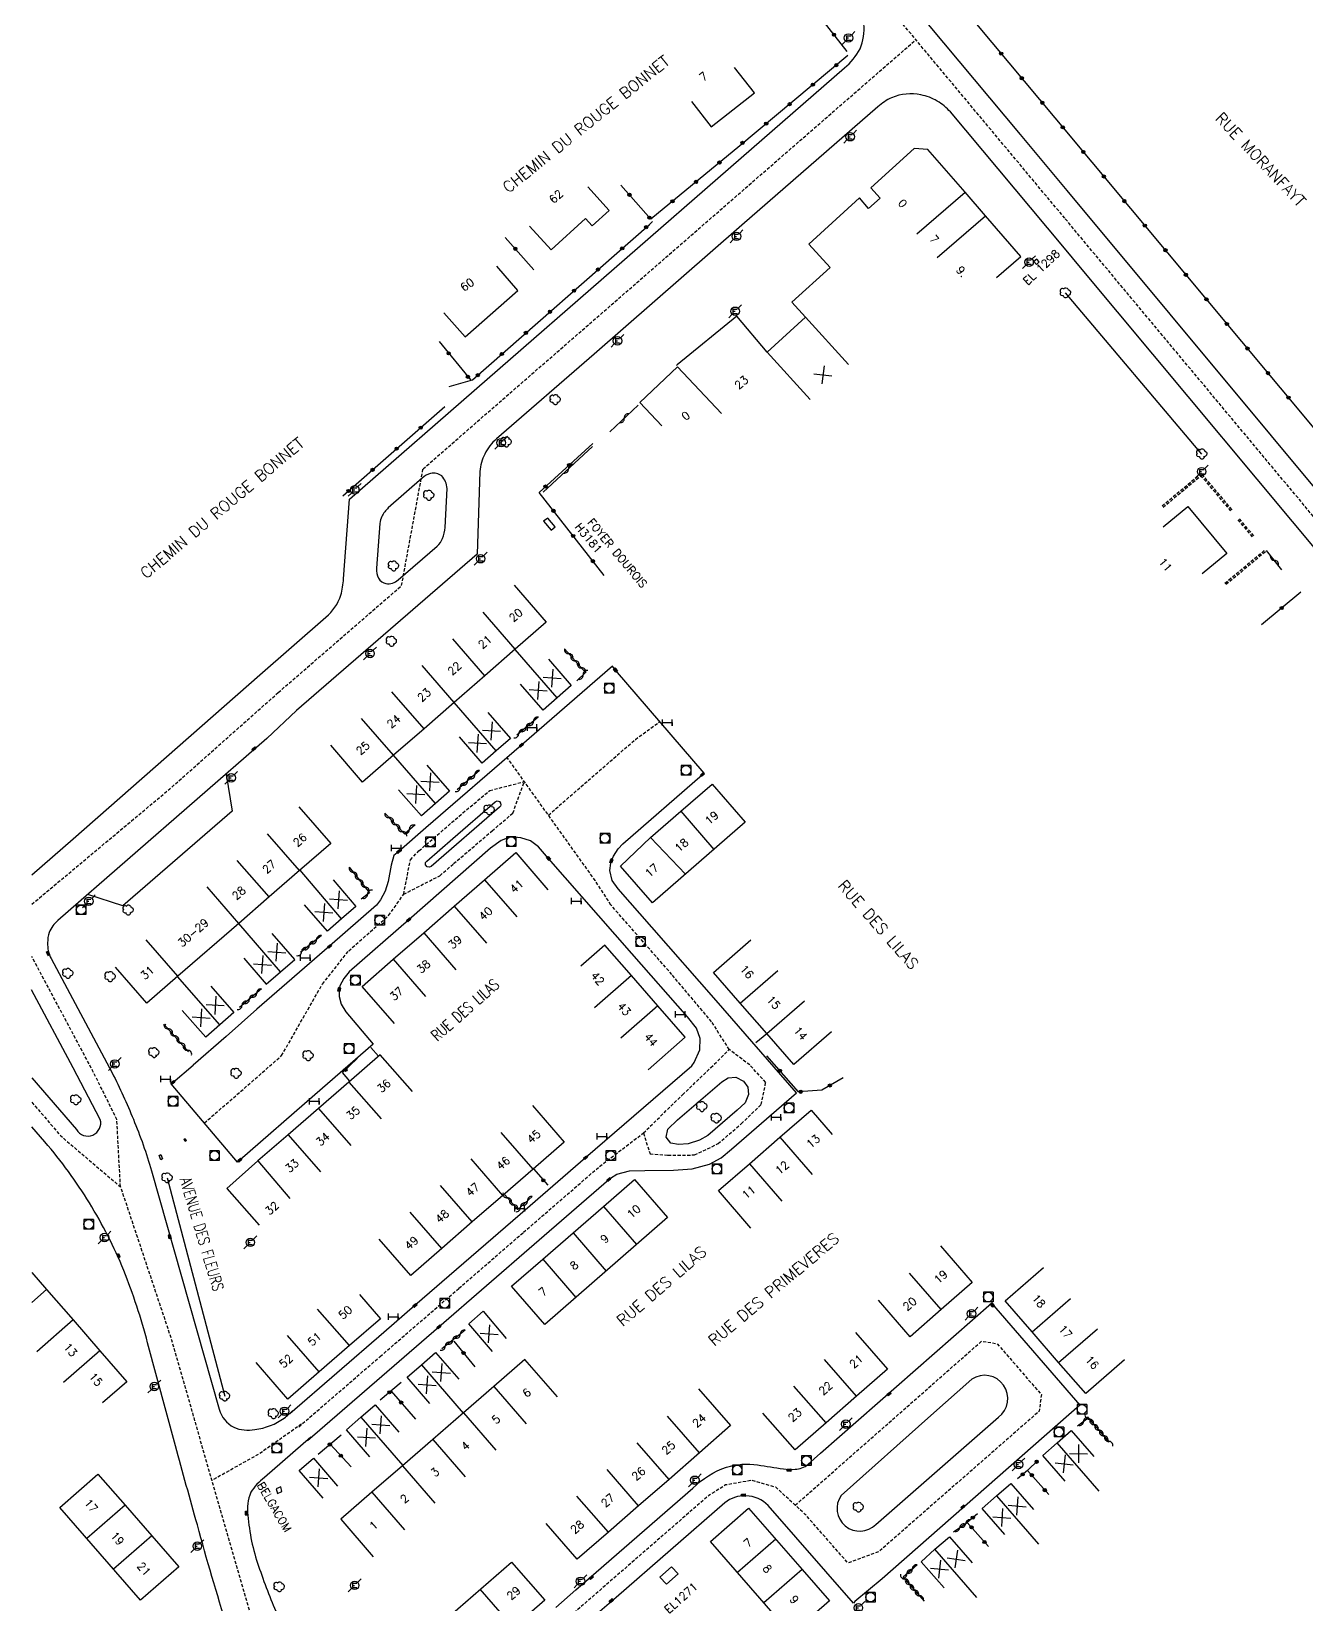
# Model space of a CAD drawing. Header units: millimetres. Extents: x 109000 to 110000, y 120000 to 121000.
# Drawn here: x 108999.9 to 109199.1, y 120298.3 to 120543.9 of the extents above; entities that cross this region are included whole.
import ezdxf
from ezdxf.enums import TextEntityAlignment as Align

# ---------------------------------------------------------------- set-up
doc = ezdxf.new("R2010")
doc.units = ezdxf.units.MM
doc.linetypes.add('DASHED', pattern=[0.75, 0.5, -0.25])
doc.layers.get('0').update_dxf_attribs({"linetype": 'CONTINUOUS'})
for name, color, linetype in [('W0001', 6, 'DASHED'), ('W0008', 7, 'CONTINUOUS'), ('W0100', 7, 'CONTINUOUS'), ('W0112', 1, 'DASHED'), ('W0300', 7, 'CONTINUOUS'), ('W0302', 3, 'CONTINUOUS'), ('W0310', 3, 'CONTINUOUS'), ('W0322', 7, 'CONTINUOUS'), ('W0400', 7, 'CONTINUOUS'), ('W0420', 7, 'CONTINUOUS'), ('W0471', 7, 'CONTINUOUS'), ('W0984', 7, 'CONTINUOUS'), ('W0989', 7, 'CONTINUOUS'), ('W0991', 7, 'CONTINUOUS'), ('W1102', 7, 'CONTINUOUS'), ('W1474', 7, 'CONTINUOUS')]:
    doc.layers.add(name, color=color, linetype=linetype)
doc.styles.get("Standard").update_dxf_attribs({"font": 'romans.shx', "width": 0.85})

# ---------------------------------------------------------------- blocks, each defined once
blk = doc.blocks.new('t322o')
at = {"color": 0, "linetype": 'Continuous'}
for radius in [0.25, 0.15]:
    blk.add_circle((0, 0), radius, dxfattribs=at)
blk = doc.blocks.new('t991o')
at = {"color": 0, "linetype": 'Continuous'}
for p, q in [((-1, 1), (1, -1)), ((-1, -1), (1, 1))]:
    blk.add_line(p, q, dxfattribs=at)
blk = doc.blocks.new('t310o')
at = {"color": 0, "linetype": 'Continuous'}
for centre, start, end in [((-0.5, 0.38), 216.8699, 323.1304), ((0.5, -0.37), 36.8699, 143.1303)]:
    blk.add_arc(centre, 0.625, start, end, dxfattribs=at)
blk = doc.blocks.new('T300')
for p, q in [((-0.8, 0.51), (-0.86, 0.34)), ((-0.86, 0.34), (-0.86, 0.17)), ((-0.86, 0.17), (-0.74, 0.06)), ((-0.69, 0.63), (-0.8, 0.51)), ((-0.8, -0.06), (-0.74, 0.06)), ((-0.74, 0.06), (-0.69, 0.11)), ((-0.57, 0.69), (-0.69, 0.63)), ((-0.46, 0.69), (-0.57, 0.69)), ((-0.29, 0.63), (-0.46, 0.69)), ((-0.29, 0.63), (-0.17, 0.74)), ((-0.23, 0.57), (-0.29, 0.63)), ((-0.17, 0.74), (-0.06, 0.8)), ((-0.06, 0.8), (0.06, 0.8)), ((0.06, 0.8), (0.23, 0.74)), ((0.23, 0.74), (0.34, 0.63)), ((0.34, 0.63), (0.4, 0.51)), ((0.46, 0.46), (0.34, 0.46)), ((0.4, 0.51), (0.4, 0.46)), ((0.57, 0.4), (0.46, 0.46)), ((0.57, 0.4), (0.69, 0.29)), ((0.69, 0.29), (0.74, 0.17)), ((0.74, 0.06), (0.69, -0.17)), ((0.74, 0.17), (0.74, 0.06)), ((-0.8, -0.17), (-0.8, -0.06)), ((-0.8, -0.23), (-0.8, -0.17)), ((-0.74, -0.34), (-0.8, -0.23)), ((-0.69, -0.4), (-0.74, -0.34)), ((-0.51, -0.46), (-0.69, -0.4)), ((-0.4, -0.46), (-0.51, -0.46)), ((-0.4, -0.46), (-0.34, -0.46)), ((-0.34, -0.46), (-0.34, -0.4)), ((-0.34, -0.51), (-0.34, -0.46)), ((-0.29, -0.63), (-0.34, -0.51)), ((-0.17, -0.74), (-0.29, -0.63)), ((-0.06, -0.8), (-0.17, -0.74)), ((0.06, -0.8), (-0.06, -0.8)), ((0.17, -0.74), (0.06, -0.8)), ((0.23, -0.69), (0.17, -0.74)), ((0.29, -0.46), (0.23, -0.46)), ((0.29, -0.63), (0.23, -0.69)), ((0.46, -0.4), (0.29, -0.46)), ((0.34, -0.51), (0.29, -0.63)), ((0.34, -0.51), (0.34, -0.46)), ((0.57, -0.34), (0.46, -0.4)), ((0.63, -0.29), (0.57, -0.34)), ((0.69, -0.17), (0.63, -0.29))]:
    blk.add_line(p, q)
blk = doc.blocks.new('T400')
for p, q in [((-0.15, 0.3), (0.15, 0.3)), ((-0.15, -0.25), (-0.15, 0.3)), ((-0.15, 0.15), (0.15, 0.15)), ((-0.15, 0), (0.15, 0)), ((0.15, 0.3), (0.15, -0.25)), ((-0.15, -0.15), (0.15, -0.15)), ((-0.15, -0.25), (-0.15, -0.3)), ((-0.15, -0.3), (0.15, -0.3)), ((0.15, -0.3), (0.15, -0.25))]:
    blk.add_line(p, q)
blk = doc.blocks.new('T471')
for p, q in [((-0.333334, 0.333334), (-0.333334, -0.333334)), ((-0.333334, 0.333334), (0.333334, 0.333334)), ((-0.333334, 0), (0, 0)), ((0.500001, 0.500001), (1.000002, 1.000002)), ((-0.500001, -0.500001), (-1.000002, -1.000002)), ((-0.333334, -0.333334), (0.333334, -0.333334))]:
    blk.add_line(p, q)
blk.add_ellipse((0, 0), major_axis=(0.471405, 0.471405), ratio=1, start_param=5.4977871438, end_param=11.780972451)
blk = doc.blocks.new('T420')
for p, q in [((0.75, 0.75), (-0.75, 0.75)), ((-0.75, 0.75), (-0.75, -0.75)), ((0.75, 0.75), (0.75, -0.75)), ((0.75, -0.75), (-0.75, -0.75))]:
    blk.add_line(p, q)
blk.add_ellipse((0, 0), major_axis=(-0.53, 0.53), ratio=1, start_param=3.926991, end_param=10.210176)
blk = doc.blocks.new('T1474')
at = {"color": 0, "linetype": 'Continuous', "flags": 128}
for points in [[(-0.75, -0.5), (-0.75, 0.5)], [(-0.75, 0), (0.75, 0)], [(0.75, 0), (0.75, -0.5), (0.75, 0.5)]]:
    blk.add_lwpolyline(points, dxfattribs=at)

msp = doc.modelspace()

# ---------------------------------------------------------------- linework, layer by layer
at = {"layer": 'W0001'}
for p, q in [((109075.14, 120421.87), (109076.93, 120426.77)), ((109071.89, 120419.08), (109075.14, 120421.87))]:
    msp.add_line(p, q, dxfattribs=at)
for points in [[(109597.26, 120000), (109517, 120079.36), (109427.66, 120168.66), (109413.28, 120185.26), (109400.67, 120202.14), (109389.25, 120219.03), (109362.97, 120261.65), (109348.03, 120285.17), (109334.3, 120304.94), (109321.78, 120321.68), (109315.22, 120329.98), (109307.22, 120339.71), (109208.82, 120457.82), (109161.35, 120514.74), (109116.38, 120568.63), (109116.38, 120568.63)], [(109038.49, 120440.68), (109057.75, 120457.38), (109061.1, 120475.6), (109071.84, 120484.97), (109129.54, 120535.19), (109138.08, 120542.62), (109138.08, 120542.62)], [(109080.68, 120421.54), (109094.27, 120433.36), (109098.08, 120436.15)], [(109041.69, 120326.02), (109054.4, 120337), (109066.71, 120347.65), (109076.79, 120356.39), (109088.67, 120366.67), (109095.52, 120371.9), (109101.65, 120377.88), (109106.05, 120382.11), (109108.94, 120384.93), (109106.18, 120389.27), (109099.97, 120396.65), (109090.45, 120407.5), (109088.01, 120411.31), (109074.24, 120430.53)], [(109058.08, 120409.19), (109059.13, 120414.57), (109060.46, 120415.96), (109067.32, 120421.88), (109071.53, 120425.39), (109076.93, 120426.77)], [(109026.94, 120373.47), (109030.91, 120376.9), (109039.01, 120383.98), (109045.39, 120395.16), (109049.49, 120400.35), (109055.73, 120405.85), (109058.08, 120409.19), (109063.72, 120412.08), (109065.88, 120413.96), (109071.89, 120419.08)], [(109095.52, 120371.9), (109096.57, 120368.64), (109099.36, 120368.43), (109103.5, 120368.47), (109107.2, 120370.24), (109110.81, 120373.34), (109113.92, 120376.33), (109114.63, 120379.81), (109112.13, 120382.53), (109108.94, 120384.93)]]:
    msp.add_lwpolyline(points, dxfattribs=at)
at = {"layer": 'W0001', "flags": 128}
for points in [[(109000, 120407.63), (109021.57, 120425.66), (109038.49, 120440.68)], [(109013.84, 120363.49), (109013.27, 120374.03), (109009.48, 120381.67), (109001.46, 120396.7), (109000, 120399.44)], [(109000, 120376.7), (109004.5, 120371.46), (109013.84, 120363.49), (109021.82, 120339.6), (109028.09, 120317.63), (109034.44, 120295.68), (109040.38, 120280.31), (109048.2, 120265.23), (109049.89, 120261.96), (109056.86, 120251), (109066.32, 120238.61), (109080.71, 120222.08), (109127.38, 120167.07), (109130.35, 120163.52), (109142, 120149.61), (109146.83, 120143.85), (109147.73, 120141.07), (109147.74, 120135.3)], [(109119.24, 120313.78), (109131.82, 120324.85), (109148.35, 120339.4), (109150.78, 120339), (109157.68, 120331.04), (109157.34, 120328.46), (109132.32, 120306.53), (109127.48, 120304.73), (109120.8, 120312.35), (109116.19, 120316.57), (109112.45, 120317.65), (109108.36, 120316.94), (109105.72, 120315.28), (109055.32, 120271.42), (109048.2, 120265.23)], [(109042.13, 120326.45), (109035.59, 120321.84), (109028.09, 120317.63)]]:
    msp.add_lwpolyline(points, dxfattribs=at)
at = {"layer": 'W0008'}
for p, q in [((109065.76, 120417.9), (109072.39, 120423.62)), ((109030.33, 120386.97), (109025.17, 120382.51)), ((109110.19, 120375.46), (109105.59, 120371.5))]:
    msp.add_line(p, q, dxfattribs=at)
for points in [[(109118.71, 120570.53), (109154.35, 120527.82), (109161.64, 120519.09), (109209.69, 120461.46), (109289.03, 120366.23), (109305.04, 120347.03, -0.0061), (109321.04, 120327.56, -0.011), (109335.73, 120308.12, -0.0107), (109351.69, 120285.07, -0.0085), (109364.43, 120265.03), (109376.75, 120244.94, 0.0068), (109393.64, 120217.79, 0.0126), (109406.1, 120199.64, 0.0147), (109416.85, 120185.62, 0.0122), (109428.64, 120172.06, 0.0049), (109437.78, 120162.14, 0.0137), (109450.31, 120149.42, -0.0006), (109451.54, 120148.25, -0.0036), (109460.56, 120139.24), (109519.46, 120081.15), (109601.76, 120000)], [(109035.61, 120443.45), (109045.94, 120452.45, 0.1358), (109048.27, 120455.89, 0.0568), (109048.67, 120458.45), (109049.62, 120470.89), (109071.1, 120489.63), (109110.78, 120524.17), (109126.94, 120538.23, 0.1036), (109129.36, 120541.22, 0.1283), (109129.96, 120545.09, 0.1537), (109128.24, 120549.69), (109114.06, 120566.72), (109114.06, 120566.72)], [(109322.52, 120315.81, 0.0117), (109309.4, 120332.4), (109260.41, 120391.2), (109207.96, 120454.17), (109164.06, 120506.75), (109161.06, 120510.38), (109143.48, 120531.34, 0.0879), (109141.42, 120533.05, 0.0801), (109138.88, 120534.01, 0.1552), (109134.29, 120533.57, 0.0733), (109132.14, 120532.15), (109110.9, 120513.68), (109087.85, 120493.54), (109072.57, 120480.31, 0.0975), (109070.75, 120477.92, 0.1083), (109069.99, 120475.21), (109069.56, 120462.31), (109041.36, 120437.9), (109041.36, 120437.9)], [(109064.86, 120472.56, 0.1655), (109064.03, 120474.51, 0.2156), (109062.29, 120474.88, 0.1297), (109060.99, 120474.16), (109055.68, 120469.52, 0.0967), (109054.69, 120468.19, 0.0976), (109054.34, 120467.08), (109053.82, 120460.08, 0.1582), (109054.15, 120458.53, 0.1965), (109055.31, 120457.69, 0.226), (109057.22, 120458.27), (109063.32, 120463.56, 0.1107), (109064.16, 120464.75, 0.0902), (109064.54, 120466.45), (109064.86, 120472.56), (109064.86, 120472.56)]]:
    msp.add_lwpolyline(points, format="xyb", dxfattribs=at)
for points in [[(109043.04, 120323.89), (109063.57, 120341.63), (109078.46, 120354.55), (109090.11, 120364.63), (109090.36, 120364.85), (109091.39, 120365.46), (109093.34, 120365.97), (109095.73, 120366.04), (109100.2, 120366.11), (109103.12, 120366.33), (109105.86, 120367.04), (109107.68, 120368.03), (109109.27, 120369.36), (109119.46, 120378.18), (109106.87, 120392.57), (109096.86, 120404.02), (109091.57, 120410.04), (109090.64, 120411.34), (109090.3, 120412.91), (109090.41, 120414.05), (109090.52, 120414.38), (109090.87, 120415.15), (109091.59, 120416.3), (109092.3, 120417.07), (109104.74, 120427.88), (109105.01, 120428.1), (109091.15, 120444.19), (109090.67, 120444.81), (109076.47, 120432.46), (109061.55, 120419.53), (109057.3, 120415.87), (109056.56, 120415.22), (109056.11, 120413.74), (109055.68, 120411.17), (109055.18, 120409.65), (109054.48, 120408.31), (109053.83, 120407.48), (109046.5, 120401.05), (109035.14, 120391.24), (109030.33, 120386.97)], [(109072.39, 120423.62), (109072.68, 120423.75), (109073.03, 120423.65), (109073.22, 120423.4), (109073.25, 120423.15), (109073.18, 120422.94), (109073.03, 120422.76), (109062.35, 120413.52), (109062.1, 120413.42), (109061.76, 120413.48), (109061.51, 120413.76), (109061.49, 120414.12), (109061.67, 120414.36), (109065.76, 120417.9)], [(109040.3, 120328.12), (109054.98, 120340.8), (109059.84, 120344.99), (109076.26, 120359.21), (109086.48, 120368.05), (109103.07, 120382.41), (109103.46, 120382.91), (109104.36, 120384.9), (109104.39, 120386.67), (109103.82, 120388.26), (109102.43, 120390.04), (109093.74, 120399.93), (109080.71, 120414.77), (109079.13, 120416.58), (109077.87, 120417.5), (109076.38, 120418), (109074.78, 120418.14), (109073.28, 120417.58), (109071.66, 120416.36), (109058.86, 120405.19), (109049.55, 120397.08), (109048.71, 120396.02), (109048.11, 120394.9), (109048.01, 120394.32), (109048.02, 120393.21), (109048.32, 120392), (109049.04, 120390.8), (109053.29, 120385.75), (109044.18, 120377.86), (109032.48, 120367.67), (109032.14, 120367.36), (109021.74, 120379.57), (109022.01, 120379.78), (109025.17, 120382.51)], [(109105.59, 120371.5), (109104.26, 120370.77), (109102.51, 120370.21), (109101.03, 120370.08), (109099.83, 120370.31), (109099.07, 120371.24), (109099.35, 120372.48), (109100.87, 120373.93), (109107.76, 120379.87), (109108.76, 120380.54), (109109.98, 120380.61), (109111.18, 120380.02), (109111.86, 120379.04), (109111.96, 120377.91), (109111.44, 120376.59), (109110.19, 120375.46)]]:
    msp.add_lwpolyline(points, dxfattribs=at)
at = {"layer": 'W0008', "flags": 128}
for points in [[(109000, 120412.24), (109006.43, 120417.82), (109035.61, 120443.45)], [(109030.33, 120427.94), (109031.29, 120422.18), (109014.21, 120407.38), (109008.74, 120409.16)]]:
    msp.add_lwpolyline(points, dxfattribs=at)
for points in [[(109041.36, 120437.9), (109036.7, 120433.49), (109004.07, 120405.06, 0.1223), (109002.71, 120403.23, 0.088), (109002.46, 120401.62, 0.1241), (109002.99, 120399.13), (109012.53, 120381.28, -0.0261), (109015.85, 120374.04, -0.0274), (109018.7, 120365.99), (109029.28, 120328.75, 0.2008), (109031.53, 120325.95, 0.1503), (109034.85, 120325.6, 0.1295), (109039.43, 120327.39, 0.0267), (109040.71, 120328.52)], [(109000, 120380.54), (109006.95, 120372.43, 0.8801), (109010.69, 120374.02), (109006.43, 120382.06), (108999.94, 120394.28)], [(109145.64, 120136.88, 0.1025), (109145.84, 120140.09, 0.0879), (109144.7, 120142.43, 0.0347), (109144.29, 120142.99), (109126.02, 120163.92), (109082.93, 120213.39), (109077.47, 120219.72), (109064.41, 120234.7, -0.0191), (109057.55, 120243.14, -0.011), (109053.63, 120248.67, -0.0179), (109045.56, 120261.48, -0.0236), (109037.57, 120276.84, -0.0283), (109030.58, 120294.62, -0.0114), (109025.85, 120310.7, -0.0021), (109022.42, 120323.05), (109018.08, 120339.14, 0.0311), (109014.35, 120350.45, 0.0407), (109008.99, 120360.98, 0.04), (109002.04, 120370.5), (109000, 120372.87, 0.1566)], [(109081.83, 120297.8), (109084.95, 120300.54), (109103.22, 120316.43, -0.1023), (109108.51, 120319.74, -0.104), (109113.37, 120320.08, -0.0004), (109117.38, 120319.44, 0.0552), (109119.23, 120319.39, 0.1555), (109121.23, 120320.15), (109123.19, 120321.9), (109149.9, 120345.34), (109163.7, 120329.4), (109132.8, 120302.29), (109128.56, 120298.74), (109128.36, 120298.47), (109115, 120313.71, 0.2025), (109111.54, 120315.23, 0.1877), (109108.22, 120314.14), (109091.26, 120299.37), (109084.71, 120293.73)], [(109126.41, 120315.31, 0.9153), (109131.85, 120310.76), (109150.99, 120327.52, 0.9686), (109146.81, 120333.46), (109140.44, 120327.79), (109126.41, 120315.31)], [(109043.55, 120324.38), (109036.32, 120318.09, 0.092), (109034.21, 120315.8, 0.134), (109033.75, 120312.2, 0.0634), (109035.41, 120304.25, 0.0158), (109038.29, 120296.75, -0.008)]]:
    msp.add_lwpolyline(points, format="xyb", dxfattribs=at)
at = {"layer": 'W0100'}
for p, q in [((109090.19, 120515.97), (109086.82, 120519.66)), ((109087.53, 120513.54), (109090.19, 120515.97)), ((109077.73, 120513.49), (109081.1, 120509.8)), ((109081.1, 120509.8), (109086.47, 120514.71)), ((109086.47, 120514.71), (109087.53, 120513.54))]:
    msp.add_line(p, q, dxfattribs=at)
for points in [[(109103.03, 120532.96), (109106.13, 120529.04), (109112.86, 120534.35), (109109.76, 120538.27)], [(109150.67, 120505.49), (109154.46, 120508.75), (109148.98, 120515.15), (109145.79, 120518.84), (109139.95, 120525.5), (109137.82, 120525.65), (109131.03, 120519.48), (109132.51, 120517.86), (109130.68, 120516.25), (109129.3, 120517.95), (109121.34, 120510.71), (109124.67, 120507.05), (109118.72, 120501.63), (109120.85, 120499.3), (109114.83, 120493.82), (109110.1, 120499.47), (109100.81, 120491.88), (109100.67, 120491.75)], [(109157.33, 120507.93), (109156.96, 120508.35), (109156.53, 120507.97), (109156.9, 120507.55), (109157.33, 120507.93), (109157.33, 120507.93)], [(109064.36, 120500), (109067.66, 120496.24), (109075.91, 120503.49), (109072.62, 120507.24)], [(109098.41, 120482.33), (109094.96, 120485.96), (109100.84, 120491.53)], [(109176.7, 120466.54), (109180.55, 120469.74), (109186.65, 120462.41), (109182.81, 120459.21), (109182.81, 120459.21)], [(109080.57, 120467.92), (109079.93, 120467.42), (109081.12, 120466.03), (109081.76, 120466.54), (109080.57, 120467.92), (109080.57, 120467.92)], [(109075.34, 120457.44), (109080.36, 120451.65), (109075.51, 120447.44), (109070.76, 120443.3), (109065.98, 120439.13), (109061.26, 120435.03), (109056.49, 120430.89), (109051.64, 120426.67), (109046.69, 120432.48)], [(109080.7, 120445.88), (109084.26, 120441.78), (109082.05, 120439.86), (109079.85, 120437.95), (109076.35, 120441.97)], [(109071.21, 120437.59), (109074.76, 120433.52), (109072.54, 120431.58), (109070.34, 120429.66), (109066.79, 120433.74)], [(109061.72, 120429.33), (109065.26, 120425.29), (109063.06, 120423.36), (109060.86, 120421.43), (109057.27, 120425.51)], [(109041.69, 120422.86), (109046.68, 120417.12), (109041.8, 120412.88), (109037.05, 120408.76), (109032.31, 120404.64), (109022.8, 120396.37), (109017.97, 120392.16), (109013.04, 120397.82)], [(109056.62, 120389.01), (109051.58, 120394.8), (109056.44, 120399.03), (109061.21, 120403.17), (109065.95, 120407.31), (109070.72, 120411.45), (109075.59, 120415.68), (109080.6, 120409.88)], [(109047.04, 120411.46), (109050.62, 120407.27), (109048.39, 120405.36), (109046.16, 120403.42), (109042.58, 120407.52)], [(109033.09, 120399.19), (109036.61, 120395.13), (109038.86, 120397.08), (109041.05, 120398.97), (109037.55, 120403.03)], [(109124.9, 120387.69), (109119.02, 120382.58), (109114.79, 120387.45), (109110.66, 120392.19), (109106.47, 120396.96), (109112.3, 120402.09)], [(109096.28, 120381.78), (109102.02, 120386.86), (109097.78, 120391.75), (109093.65, 120396.47), (109089.51, 120401.24), (109085.74, 120397.97)], [(109027.96, 120394.84), (109031.55, 120390.74), (109029.34, 120388.8), (109027.15, 120386.87), (109023.49, 120391.03)], [(109059.43, 120378.36), (109054.4, 120384.11), (109049.51, 120379.84), (109044.79, 120375.72), (109040.05, 120371.59), (109035.29, 120367.55), (109030.43, 120363.25), (109035.51, 120357.52)], [(109078.18, 120376.19), (109083.14, 120370.49), (109078.28, 120366.27), (109073.55, 120362.16), (109068.79, 120358.01), (109064.03, 120353.86), (109059.18, 120349.64), (109054.23, 120355.33)], [(109112.28, 120357.06), (109107.23, 120362.92), (109112.1, 120367.11), (109116.84, 120371.23), (109121.71, 120375.46), (109124.99, 120371.68)], [(109051.19, 120346.68), (109054.46, 120342.9), (109049.59, 120338.69), (109044.86, 120334.6), (109039.97, 120330.36), (109035.04, 120336.06)], [(109071.97, 120337.79), (109068.24, 120342.11), (109070.49, 120344.07), (109074.07, 120339.79)], [(109082.08, 120330.68), (109077.02, 120336.51), (109072.16, 120332.29), (109067.42, 120328.19), (109062.64, 120324.05), (109057.89, 120319.94), (109053.12, 120315.81), (109048.24, 120311.62), (109053.32, 120305.72)], [(109062.18, 120329.64), (109058.61, 120333.78), (109060.84, 120335.71), (109063.07, 120337.63), (109066.67, 120333.45)], [(109052.8, 120321.35), (109049.13, 120325.56), (109051.38, 120327.52), (109053.6, 120329.44), (109057.3, 120325.17)], [(109045.49, 120314.88), (109041.74, 120319.18), (109044, 120321.13), (109047.76, 120316.77)]]:
    msp.add_lwpolyline(points, dxfattribs=at)
for points in [[(109111.43, 120420.42), (109096.92, 120407.83), (109091.93, 120413.58), (109096.65, 120418.06), (109101.37, 120422.15), (109106.26, 120426.38), (109111.43, 120420.42)], [(109099.29, 120358.69), (109080.12, 120342.01), (109074.94, 120347.97), (109079.8, 120352.18), (109084.54, 120356.29), (109089.31, 120360.42), (109094.15, 120364.62), (109099.29, 120358.69)]]:
    msp.add_lwpolyline(points, close=True, dxfattribs=at)
at = {"layer": 'W0100', "flags": 128}
for points in [[(109023.95, 120371.06), (109024.1, 120370.68), (109023.94, 120370.57), (109023.78, 120370.95), (109023.95, 120371.06)], [(109020.12, 120368.56), (109020.39, 120367.84), (109020.12, 120367.69), (109019.86, 120368.4), (109020.12, 120368.56)], [(109141.92, 120354.26), (109146.9, 120348.57), (109142.04, 120344.32), (109137.18, 120340.09), (109132.22, 120345.77)], [(109170.69, 120336.49), (109164.63, 120331.22), (109160.38, 120336.06), (109156.23, 120340.83), (109152.03, 120345.69), (109158.02, 120350.9)], [(109000, 120350.11), (109002.31, 120347.46), (109006.45, 120342.7), (109010.62, 120337.9), (109014.83, 120333.06), (109011.05, 120329.78)], [(109128.67, 120340.77), (109133.67, 120335.04), (109128.83, 120330.8), (109124.06, 120326.63), (109119.21, 120322.41), (109114.18, 120328.16)], [(109104.12, 120331.96), (109109.12, 120326.22), (109104.28, 120321.96), (109099.53, 120317.78), (109094.78, 120313.69), (109090.05, 120309.56), (109085.18, 120305.33), (109080.31, 120310.92)], [(109161.42, 120317.55), (109157.92, 120321.56), (109160.15, 120323.49), (109162.34, 120325.43), (109165.87, 120321.39)], [(109038.87, 120316.66), (109038.18, 120316.34), (109038.38, 120315.58), (109039.07, 120315.9), (109038.87, 120316.66)], [(109151.98, 120309.2), (109148.44, 120313.25), (109150.66, 120315.22), (109152.9, 120317.15), (109156.43, 120313.1)], [(109118.6, 120293.63), (109105.98, 120308.13), (109111.96, 120313.32), (109120.31, 120303.71), (109124.57, 120298.82), (109116.82, 120292.08)], [(109142.48, 120300.85), (109138.9, 120304.95), (109141.06, 120306.89), (109143.35, 120308.84), (109146.89, 120304.78)], [(109100.94, 120303.06), (109099.92, 120304.13), (109098.1, 120302.53), (109099.12, 120301.46), (109100.94, 120303.06)]]:
    msp.add_lwpolyline(points, dxfattribs=at)
for points in [[(109004.37, 120313.42), (109010.33, 120318.62), (109014.56, 120313.76), (109018.72, 120308.98), (109022.94, 120304.13), (109016.98, 120298.93), (109004.37, 120313.42)], [(109074.94, 120304.9), (109080.12, 120298.93), (109075.23, 120294.69), (109070.48, 120290.57), (109065.73, 120286.45), (109061, 120282.33), (109056.11, 120278.08), (109050.96, 120284.08), (109074.94, 120304.9)]]:
    msp.add_lwpolyline(points, close=True, dxfattribs=at)
at = {"layer": 'W0112'}
for p, q in [((109182.69, 120474.9), (109176.54, 120469.78)), ((109182.85, 120474.7), (109176.7, 120469.58)), ((109187.28, 120469.06), (109182.49, 120474.73)), ((109187.47, 120469.23), (109182.69, 120474.9)), ((109190.68, 120465), (109188.35, 120467.76)), ((109190.87, 120465.16), (109188.54, 120467.92)), ((109192.51, 120462.84), (109186.36, 120457.72)), ((109192.67, 120462.65), (109186.52, 120457.53)), ((109020.71, 120388.73), (109020.9, 120388.89))]:
    msp.add_line(p, q, dxfattribs=at)
at = {"layer": 'W0302'}
msp.add_line((109021.15, 120364.9), (109030.14, 120330.8), dxfattribs=at)
msp.add_lwpolyline([(109182.77, 120477.93), (109161.47, 120503.1), (109161.47, 120503.1)], dxfattribs=at)
at = {"layer": 'W0310'}
for p, q in [((109079.11, 120436.82), (109075.76, 120434.02)), ((109069.94, 120428.5), (109066.42, 120425.49)), ((109045.25, 120402.72), (109041.95, 120400.08)), ((109035.89, 120394.39), (109032.42, 120391.5)), ((109020.63, 120388.92), (109024.49, 120384.6)), ((109067.7, 120341.12), (109064.05, 120338.21)), ((109143.98, 120309.61), (109146.12, 120311.09))]:
    msp.add_line(p, q, dxfattribs=at)
for points in [[(109094.68, 120485.57), (109090.26, 120481.39), (109090.26, 120481.39)], [(109087.55, 120479.13), (109079.89, 120471.98), (109079.89, 120471.98)], [(109195.27, 120459.87), (109192.86, 120462.85), (109192.86, 120462.85)], [(109083.18, 120447.49), (109086.5, 120443.82), (109085.12, 120442.51)], [(109055.12, 120421.87), (109058.18, 120418.62), (109059.85, 120420.1)], [(109049.57, 120413.42), (109052.73, 120409.43), (109051.46, 120408.42)], [(109078.15, 120361.99), (109075.92, 120359.94), (109073.89, 120362.22)]]:
    msp.add_lwpolyline(points, dxfattribs=at)
at = {"layer": 'W0310', "flags": 128}
for points in [[(109163.34, 120326.16), (109165, 120327.4), (109168.29, 120323.63)], [(109138.27, 120304.47), (109136.09, 120302.53), (109139.38, 120298.77)]]:
    msp.add_lwpolyline(points, dxfattribs=at)
at = {"layer": 'W0322'}
for p, q in [((109073.93, 120511.76), (109078.41, 120506.69)), ((109063.6, 120495.5), (109068.55, 120489.44)), ((109113.06, 120386.03), (109114.78, 120387.42)), ((109052.96, 120385.26), (109054.16, 120383.89)), ((109078.33, 120366.3), (109080.58, 120363.73)), ((109065.93, 120339.4), (109069.21, 120335.38)), ((109057.66, 120332.95), (109054.43, 120330.19)), ((109056.12, 120331.6), (109059.93, 120327.2)), ((109044.71, 120321.74), (109048.33, 120324.78)), ((109049.85, 120319.75), (109046.61, 120323.33)), ((109155.54, 120319.21), (109158.83, 120315.44))]:
    msp.add_line(p, q, dxfattribs=at)
for points in [[(109123.32, 120574.05), (109159.79, 120530.43), (109200.78, 120481.36), (109206.9, 120486.5), (109206.9, 120486.5)], [(109127.33, 120540.8), (109109.92, 120563.12), (109109.92, 120563.12)], [(109127.47, 120540.17), (109110.56, 120526.05), (109096.67, 120514.58), (109092.01, 120519.94)], [(109065.2, 120488.49), (109068.84, 120489.51), (109096.46, 120513.79), (109096.96, 120514.23)], [(109048.59, 120471.39), (109064.5, 120485.35), (109064.5, 120485.35)], [(109089.38, 120458.96), (109079.22, 120471.93), (109087.61, 120479.59), (109087.61, 120479.59)], [(109198.22, 120456.38), (109192.07, 120451.27), (109192.07, 120451.27)], [(109049.69, 120380.01), (109048.54, 120381.34), (109050.82, 120383.51)], [(109126.7, 120380.51), (109123.39, 120378.61), (109119.76, 120378.32), (109114.82, 120383.93)]]:
    msp.add_lwpolyline(points, dxfattribs=at)
at = {"layer": 'W0322', "flags": 128}
for points in [[(109157.21, 120320.81), (109155.54, 120319.21), (109153.95, 120317.92)], [(109147.69, 120312.44), (109146.12, 120311.09), (109149.41, 120307.32)]]:
    msp.add_lwpolyline(points, dxfattribs=at)
at = {"layer": 'W1102'}
for p, q in [((109100.84, 120491.53), (109107.72, 120484.27)), ((109075.51, 120447.44), (109070.49, 120453.22)), ((109070.76, 120443.3), (109065.73, 120449.07)), ((109082.05, 120439.86), (109075.49, 120447.41)), ((109065.98, 120439.13), (109060.95, 120444.9)), ((109061.26, 120435.03), (109056.24, 120440.8)), ((109072.54, 120431.58), (109065.96, 120439.12)), ((109056.49, 120430.89), (109051.48, 120436.65)), ((109063.06, 120423.36), (109056.47, 120430.88)), ((109101.37, 120422.15), (109106.54, 120416.18)), ((109041.8, 120412.88), (109036.83, 120418.6)), ((109096.65, 120418.06), (109102.1, 120412.33)), ((109037.05, 120408.76), (109032.09, 120414.46)), ((109048.39, 120405.36), (109041.89, 120412.97)), ((109032.31, 120404.64), (109027.36, 120410.33)), ((109070.72, 120411.45), (109075.75, 120405.66)), ((109065.95, 120407.31), (109070.99, 120401.52)), ((109038.86, 120397.08), (109032.31, 120404.63)), ((109022.8, 120396.37), (109017.87, 120402.04)), ((109061.21, 120403.17), (109066.24, 120397.38)), ((109056.44, 120399.03), (109061.48, 120393.24)), ((109110.66, 120392.19), (109116.51, 120397.28)), ((109029.34, 120388.8), (109022.76, 120396.32)), ((109093.65, 120396.47), (109087.9, 120391.45)), ((109114.79, 120387.45), (109120.66, 120392.54)), ((109097.78, 120391.75), (109092, 120386.72)), ((109049.51, 120379.84), (109054.54, 120374.09)), ((109044.79, 120375.72), (109049.8, 120369.97)), ((109040.05, 120371.59), (109045.06, 120365.84)), ((109078.28, 120366.27), (109073.32, 120371.96)), ((109116.84, 120371.23), (109121.88, 120365.44)), ((109035.29, 120367.55), (109040.28, 120361.67)), ((109073.55, 120362.16), (109068.6, 120367.85)), ((109112.1, 120367.11), (109117.12, 120361.28)), ((109068.79, 120358.01), (109063.84, 120363.7)), ((109089.31, 120360.42), (109094.46, 120354.49)), ((109064.03, 120353.86), (109059.08, 120359.55)), ((109084.54, 120356.29), (109089.69, 120350.34)), ((109079.8, 120352.18), (109084.96, 120346.23)), ((109142.04, 120344.32), (109137.07, 120350.01)), ((109002.31, 120347.46), (109000, 120345.45)), ((109156.23, 120340.83), (109162.26, 120346.08)), ((109049.59, 120338.69), (109044.64, 120344.41)), ((109006.45, 120342.7), (109000.76, 120337.75)), ((109160.38, 120336.06), (109166.43, 120341.33)), ((109044.86, 120334.6), (109039.92, 120340.3)), ((109010.62, 120337.9), (109004.93, 120332.96)), ((109060.84, 120335.71), (109067.38, 120328.14)), ((109128.83, 120330.8), (109123.81, 120336.54)), ((109072.16, 120332.29), (109077.22, 120326.46)), ((109124.06, 120326.63), (109119.03, 120332.38)), ((109067.42, 120328.19), (109072.48, 120322.35)), ((109051.38, 120327.52), (109057.95, 120319.98)), ((109104.28, 120321.96), (109099.3, 120327.7)), ((109062.64, 120324.05), (109067.7, 120318.2)), ((109099.53, 120317.78), (109094.56, 120323.51)), ((109166.72, 120315.96), (109160.15, 120323.49)), ((109057.89, 120319.94), (109062.96, 120314.08)), ((109094.78, 120313.69), (109089.86, 120319.36)), ((109014.56, 120313.76), (109008.59, 120308.56)), ((109053.12, 120315.81), (109058.2, 120309.95)), ((109090.05, 120309.56), (109085.15, 120315.2)), ((109150.66, 120315.22), (109157.24, 120307.69)), ((109018.72, 120308.98), (109012.75, 120303.79)), ((109116.19, 120308.46), (109110.22, 120303.26)), ((109147.63, 120299.36), (109141.06, 120306.89)), ((109120.31, 120303.71), (109114.35, 120298.51)), ((109075.23, 120294.69), (109070.05, 120300.66))]:
    msp.add_line(p, q, dxfattribs=at)
for points in [[(109138.21, 120512.33), (109145.79, 120518.84), (109145.79, 120518.84)], [(109141.39, 120508.64), (109148.98, 120515.15), (109148.98, 120515.15)], [(109127.58, 120491.9), (109120.85, 120499.3), (109120.85, 120499.3)], [(109121.56, 120486.42), (109114.83, 120493.82), (109114.83, 120493.82)]]:
    msp.add_lwpolyline(points, dxfattribs=at)

# ---------------------------------------------------------------- block references
at = {"layer": 'W0300'}
for p in [(109161.47, 120503.1), (109081.78, 120486.41), (109074.13, 120479.81), (109182.77, 120477.93), (109062.03, 120471.48), (109056.53, 120460.45), (109056.19, 120448.68), (109071.46, 120422.36), (109015.07, 120406.71), (109005.65, 120396.82), (109012.26, 120396.32), (109019.1, 120384.46), (109043.18, 120383.98), (109031.93, 120381.21), (109006.89, 120377.08), (109104.68, 120376.03), (109106.94, 120374.21), (109021.15, 120364.9), (109030.14, 120330.8), (109037.75, 120328.07), (109129.13, 120313.47), (109038.67, 120301.03)]:
    msp.add_blockref('T300', p, dxfattribs=at)
at = {"layer": 'W0310'}
for p, rotation in [((109092.53, 120483.53), 223.4731939684049), ((109083.82, 120475.64), 223.0249859929832), ((109194.1, 120461.32), 128.9744308387512), ((109083.85, 120446.75), 312.0867862155923), ((109084.85, 120445.64), 312.0867862155923), ((109085.86, 120444.52), 312.0867862155923), ((109086.1, 120443.44), 223.634163954022), ((109078.35, 120436.18), 219.810626892576), ((109076.04, 120434.26), 219.810626892576), ((109077.19, 120435.22), 219.810626892576), ((109066.9, 120425.9), 220.5516642445314), ((109068.04, 120426.88), 220.5516642445314), ((109069.18, 120427.85), 220.5516642445314), ((109055.8, 120421.14), 313.3846734983148), ((109056.83, 120420.05), 313.3846734983148), ((109057.86, 120418.96), 313.3846734983148), ((109058.96, 120419.31), 41.47361017378726), ((109050.19, 120412.64), 308.4557187031223), ((109051.12, 120411.46), 308.4557187031223), ((109052.06, 120410.29), 308.4557187031223), ((109052.41, 120409.18), 218.7863955892257), ((109043.3, 120401.16), 218.6406410346524), ((109044.47, 120402.1), 218.6406410346524), ((109042.13, 120400.23), 218.6406410346524), ((109035.12, 120393.75), 219.7585316633333), ((109032.82, 120391.84), 219.7585316633333), ((109033.97, 120392.79), 219.7585316633333), ((109021.3, 120388.17), 311.7297004289574), ((109022.3, 120387.05), 311.7297004289574), ((109023.3, 120385.93), 311.7297004289574), ((109024.29, 120384.81), 311.7297004289574), ((109074.27, 120361.79), 131.8281441734907), ((109075.27, 120360.67), 131.8281441734907), ((109076.31, 120360.3), 222.5208053672531), ((109077.41, 120361.31), 222.5208053672531), ((109065.74, 120339.56), 218.6174736444035), ((109066.92, 120340.5), 218.6174736444035), ((109064.57, 120338.62), 218.6174736444035), ((109165.16, 120327.22), 311.1295461299705), ((109164.26, 120326.85), 36.7777219824769), ((109165.92, 120326.35), 311.1295461299705), ((109166.67, 120325.48), 311.1295461299705), ((109167.43, 120324.61), 311.1295461299705), ((109168.19, 120323.74), 311.1295461299705), ((109144.93, 120310.26), 34.53693974834728), ((109145.88, 120310.92), 34.53693974834728), ((109136.67, 120303.05), 221.6384286806875), ((109137.53, 120303.81), 221.6384286806875), ((109136.34, 120302.25), 311.1295461300962), ((109137.1, 120301.38), 311.1295461300962), ((109137.86, 120300.51), 311.1295461300962), ((109138.62, 120299.64), 311.1295461300962)]:
    msp.add_blockref('t310o', p, dxfattribs=dict(at, rotation=rotation))
at = {"layer": 'W0322'}
for p, rotation in [((109125.29, 120543.41), 127.9377329132318), ((109151.41, 120540.45), 309.9016052765218), ((109125.65, 120538.65), 219.8505950613753), ((109154.62, 120536.61), 309.9016052765218), ((109122, 120535.6), 219.8505950613753), ((109118.36, 120532.56), 219.8505950613753), ((109157.83, 120532.78), 309.9016052765218), ((109114.71, 120529.52), 219.8505950613753), ((109161.03, 120528.94), 309.8696244611185), ((109111, 120526.51), 41.18713402944621), ((109164.24, 120525.1), 309.8696244611185), ((109107.4, 120523.44), 219.5656242263395), ((109103.74, 120520.42), 219.5656242263395), ((109167.44, 120521.27), 309.8696244611185), ((109093.34, 120518.41), 131.0455718798347), ((109100.08, 120517.39), 219.5656242263395), ((109170.65, 120517.43), 309.8696244611185), ((109096.46, 120514.83), 131.0455718798347), ((109095.95, 120513.34), 41.30599285132806), ((109173.85, 120513.59), 309.8696244611185), ((109075.51, 120509.98), 311.4099085139746), ((109092.2, 120510.04), 41.30599285132806), ((109177.06, 120509.75), 309.8696244611185), ((109088.44, 120506.74), 41.30599285132806), ((109180.26, 120505.92), 309.8696244611185), ((109084.69, 120503.44), 41.30599285132806), ((109080.93, 120500.14), 41.30599285132806), ((109183.47, 120502.08), 309.8696244611185), ((109186.67, 120498.24), 309.8696244611185), ((109077.17, 120496.84), 41.30599285132806), ((109065.1, 120493.66), 309.2991309038977), ((109073.42, 120493.54), 41.30599285132806), ((109189.88, 120494.4), 309.8696244611185), ((109068.11, 120489.98), 309.2991309038977), ((109069.66, 120490.24), 41.30599285132806), ((109193.08, 120490.57), 309.8696244611185), ((109196.29, 120486.73), 309.8696244611185), ((109060.74, 120482.05), 41.26559304369633), ((109056.98, 120478.76), 41.26559304369633), ((109053.22, 120475.46), 41.26559304369633), ((109083.92, 120476.22), 42.38349652149332), ((109080.23, 120472.85), 42.38349652149332), ((109049.47, 120472.16), 41.26559304369633), ((109081.47, 120469.07), 128.0948322522398), ((109084.55, 120465.13), 128.0948322522398), ((109087.63, 120461.2), 128.0948322522398), ((109195.22, 120453.89), 219.7099281330158), ((109048.99, 120381.76), 43.6122767231462), ((109116.84, 120381.64), 131.3681430779937), ((109120.09, 120378.34), 184.6381227440929), ((109124.64, 120379.32), 209.8193075610537), ((109079.89, 120364.51), 311.181156375928), ((109067.43, 120337.55), 309.1779555698705), ((109055.86, 120331.41), 220.5632109436854), ((109057.68, 120329.8), 310.8106690819392), ((109046.53, 120323.27), 40.02426938046927), ((109048.26, 120321.51), 132.1580010982301), ((109156.95, 120320.56), 223.6955047080441), ((109154.77, 120318.59), 169.8592264346657), ((109156.19, 120318.46), 311.1295461299865), ((109158.22, 120316.13), 291.4663067313506), ((109146.98, 120311.83), 140.2341273182238), ((109146.78, 120310.33), 311.1581670965321), ((109148.8, 120308.02), 334.5140583561054)]:
    msp.add_blockref('t322o', p, dxfattribs=dict(at, rotation=rotation))
at = {"layer": 'W0400'}
for p, rotation in [((109091.15, 120444.19), 220.7253112792968), ((109034.68, 120431.88), 310.5292), ((109076.47, 120432.46), 311.0143890380859), ((109104.74, 120427.88), 130.9947242736816), ((109057.3, 120415.87), 310.7576446533202), ((109080.71, 120414.77), 41.2759246827007), ((109090.52, 120414.38), 160.8387756347656), ((109058.86, 120405.19), 131.1278228761815), ((109002.53, 120399.94), 21.03750000000005), ((109046.5, 120401.05), 311.2305450439453), ((109048.01, 120394.32), 170.4084167482793), ((109022.01, 120379.78), 306.2311630248126), ((109032.48, 120367.67), 131.077697753545), ((109086.48, 120368.05), 310.8556976325192), ((109090.11, 120364.63), 130.8629722595215), ((109021.53, 120355.7), 194.1622), ((109013.51, 120352.76), 24.22770000000001), ((109059.84, 120344.99), 310.8079833976191), ((109150.01, 120345.05), 41.7107), ((109063.57, 120341.63), 130.8342247009277), ((109133.87, 120331.14), 308.9724), ((109118.3, 120319.23), 90), ((109111.16, 120315.35), 90), ((109145.42, 120313.52), 131.4438), ((109033.52, 120312.55), 2.082600000000054), ((109087.4, 120302.47), 130.8653), ((109090.52, 120298.86), 130.8653)]:
    msp.add_blockref('T400', p, dxfattribs=dict(at, rotation=rotation))
at = {"layer": 'W0420'}
for p in [(109090.17, 120441.36), (109102.17, 120428.54), (109062.25, 120417.36), (109074.87, 120417.4), (109089.51, 120417.92), (109007.69, 120406.75), (109054.32, 120405.13), (109095.07, 120401.76), (109050.52, 120395.76), (109049.54, 120385.07), (109022.04, 120376.85), (109118.26, 120375.79), (109028.53, 120368.38), (109090.4, 120368.38), (109106.99, 120366.29), (109008.87, 120357.64), (109064.46, 120345.29), (109149.38, 120346.3), (109164.02, 120328.76), (109160.42, 120325.2), (109038.24, 120322.68), (109120.99, 120320.75), (109110.17, 120319.29), (109131, 120299.41)]:
    msp.add_blockref('T420', p, dxfattribs=at)
at = {"layer": 'W0471'}
for p in [(109127.57, 120542.9), (109127.82, 120527.48), (109110.06, 120511.92), (109155.76, 120507.9), (109109.85, 120500.22), (109091.48, 120495.62), (109073.32, 120479.7), (109182.72, 120475.18), (109050.43, 120472.34), (109070.1, 120461.58), (109052.82, 120446.79), (109031.12, 120427.35), (109008.9, 120408.08), (109012.95, 120382.68), (109011.35, 120355.57), (109034.12, 120354.82), (109146.77, 120343.68), (109019.13, 120332.31), (109039.47, 120328.44), (109127.13, 120326.42), (109154.1, 120320.13), (109103.57, 120317.67), (109025.84, 120307.39), (109050.42, 120301.26), (109085.69, 120301.89), (109129.1, 120297.74)]:
    msp.add_blockref('T471', p, dxfattribs=at)
at = {"layer": 'W0991'}
for p, rotation in [((109123.57, 120490.28), 308.2719505070551), ((109081.28, 120442.91), 220.9468051631229), ((109079.07, 120440.99), 220.9987277233329), ((109069.6, 120432.75), 221.0758924434783), ((109071.81, 120434.68), 221.0781105610252), ((109062.19, 120426.72), 221.2588879535349), ((109059.99, 120424.78), 221.3192061575535), ((109047.89, 120408.3), 220.5029993892026), ((109045.61, 120406.33), 221.0608412498731), ((109036.01, 120398.21), 40.95726774599512), ((109038.25, 120400.14), 40.74308080906781), ((109028.65, 120391.84), 221.1857742284198), ((109026.43, 120389.89), 221.3680884125122), ((109071.41, 120340.54), 40.97902302895053), ((109063.96, 120334.49), 40.7717497207891), ((109061.73, 120332.57), 40.83440837905894), ((109052.28, 120324.38), 41.02576802762523), ((109054.51, 120326.31), 40.94762219361225), ((109163.5, 120321.82), 314.5888322872239), ((109161.26, 120320.24), 309.0166668759721), ((109044.8, 120318.03), 40.77616112204225), ((109153.89, 120313.65), 310.6271837095713), ((109151.53, 120311.86), 311.2119018227654), ((109144.36, 120305.37), 306.4414056101892), ((109141.78, 120303.8), 309.3774338337187)]:
    msp.add_blockref('t991o', p, dxfattribs=dict(at, rotation=rotation))
at = {"layer": 'W1474'}
for p in [(109099.25, 120435.98), (109078.15, 120435.22), (109056.94, 120416.4), (109085.04, 120408.12), (109042.73, 120399.27), (109101.3, 120390.42), (109020.88, 120380.32), (109044.12, 120376.85), (109116.26, 120374.35), (109089.06, 120371.36), (109076.18, 120360.12), (109056.48, 120343.2)]:
    msp.add_blockref('T1474', p, dxfattribs=at)

# ---------------------------------------------------------------- texts
at = {"layer": 'W0984'}
for s, rotation, p in [('EL 1298', 43.3471, (109157.7, 120507.11)), ('H3181', 309.6879, (109086.96, 120464.81)), ('FOYER DOUROIS', 309.6879, (109091.46, 120462.45)), ('BELGACOM', 300.5737, (109037.87, 120313.49)), ('EL1271', 41.795, (109101.41, 120299.3))]:
    msp.add_text(s, height=1.25, rotation=rotation, dxfattribs=at).set_placement(p, align=Align.MIDDLE)
at = {"layer": 'W0989'}
for s, rotation, p in [('CHEMIN DU ROUGE BONNET', 38.7828, (109086.57, 120529.46)), ('RUE MORANFAYT', 313.4197, (109191.93, 120523.91)), ('CHEMIN DU ROUGE BONNET', 40.1744, (109029.72, 120469.51)), ('RUE DES LILAS', 311.2604, (109132.23, 120404.43)), ('RUE DES PRIMEVERES', 40.2332, (109115.88, 120347.51)), ('RUE DES LILAS', 40.9183, (109098.37, 120348.02))]:
    msp.add_text(s, height=1.75, rotation=rotation, dxfattribs=at).set_placement(p, align=Align.MIDDLE)
at = {"layer": 'W0989', "width": 0.75}
for s, rotation, p in [('RUE DES LILAS', 41.415, (109067.68, 120391.13)), ('AVENUE DES FLEURS', 286.5873, (109026.57, 120356.12))]:
    msp.add_text(s, height=1.75, rotation=rotation, dxfattribs=at).set_placement(p, align=Align.MIDDLE)
at = {"layer": 'W0991'}
for s, rotation, p in [('7', 38.2886, (109104.92, 120536.87)), ('62', 42.4001, (109081.87, 120518.14)), ('0', 311.46, (109136.02, 120517.06)), ('7', 310.8094, (109140.95, 120511.44)), ('60', 35.4306, (109068, 120504.37)), ('9.', 310.553, (109145.26, 120506.42)), ('23', 39.2671, (109110.83, 120489.1)), ('0', 38.2886, (109102.13, 120483.91)), ('11', 309.7901, (109177.07, 120460.63)), ('20', 40.9332, (109075.59, 120452.78)), ('21', 41.0673, (109070.78, 120448.59)), ('22', 41.0427, (109066.01, 120444.44)), ('23', 40.9723, (109061.27, 120440.32)), ('24', 41.027, (109056.52, 120436.19)), ('25', 41.0091, (109051.71, 120432.01)), ('19', 40.9231, (109106.19, 120421.13)), ('26', 40.981, (109041.88, 120417.68)), ('18', 40.8424, (109101.49, 120416.86)), ('27', 40.9904, (109037.06, 120413.49)), ('17', 42.3998, (109096.83, 120412.89)), ('28', 40.9799, (109032.32, 120409.37)), ('41', 40.9601, (109075.74, 120410.43)), ('40', 40.9966, (109070.87, 120406.17)), ('30-29', 40.9969, (109025.19, 120403.18)), ('39', 41.019, (109066.11, 120401.71)), ('31', 41.0723, (109018.02, 120396.94)), ('38', 41.019, (109061.18, 120397.9)), ('16', 311.3367, (109111.69, 120397.07)), ('37', 41.0497, (109056.96, 120393.64)), ('42', 310.9306, (109088.38, 120396.04)), ('15', 311.0587, (109115.87, 120392.29)), ('43', 311.125, (109092.52, 120391.27)), ('44', 311.0147, (109096.7, 120386.48)), ('14', 310.968, (109120.06, 120387.47)), ('36', 41.183, (109054.99, 120379.26)), ('35', 41.0262, (109050.17, 120375.05)), ('45', 41.015, (109078.4, 120371.35)), ('34', 41.0907, (109045.45, 120370.93)), ('13', 40.9347, (109122.05, 120370.6)), ('33', 40.3177, (109040.63, 120366.79)), ('46', 40.9999, (109073.61, 120367.19)), ('12', 40.9673, (109117.17, 120366.49)), ('47', 41.0574, (109068.86, 120363.05)), ('11', 38.302, (109111.99, 120362.65)), ('32', 41.4958, (109037.5, 120360.16)), ('10', 40.9314, (109094.02, 120359.65)), ('48', 41.0721, (109064.09, 120358.9)), ('49', 41.011, (109059.3, 120354.73)), ('9', 40.9125, (109089.48, 120355.38)), ('8', 40.9065, (109084.71, 120351.23)), ('19', 41.233, (109141.96, 120349.44)), ('7', 40.9231, (109079.83, 120347.11)), ('20', 41.03, (109137.12, 120345.22)), ('18', 310.8325, (109157.28, 120345.66)), ('50', 40.8698, (109048.95, 120343.89)), ('51', 40.877, (109044.15, 120339.73)), ('17', 311.0281, (109161.44, 120340.87)), ('13', 310.9999, (109006.02, 120338.04)), ('52', 41.2963, (109039.69, 120336.29)), ('21', 41.2842, (109128.76, 120336.24)), ('16', 311.2341, (109165.62, 120336.08)), ('15', 311.0064, (109010, 120333.43)), ('6', 40.9498, (109077.29, 120331.34)), ('22', 41.1712, (109123.97, 120332.04)), ('23', 40.9544, (109119.19, 120327.87)), ('5', 40.9063, (109072.49, 120327.18)), ('24', 41.3107, (109104.24, 120326.99)), ('4', 40.8933, (109067.73, 120323.05)), ('25', 41.3891, (109099.44, 120322.76)), ('3', 40.8597, (109062.96, 120318.93)), ('26', 40.6377, (109094.77, 120318.7)), ('17', 311.0374, (109009.25, 120313.7)), ('2', 40.9029, (109058.2, 120314.81)), ('27', 41.1621, (109089.97, 120314.54)), ('1', 40.6982, (109053.36, 120310.63)), ('28', 40.9853, (109085.19, 120310.38)), ('19', 311.0569, (109013.36, 120308.58)), ('7', 40.9446, (109111.85, 120307.89)), ('21', 311.0569, (109017.51, 120303.83)), ('8', 311.0035, (109114.89, 120303.85)), ('29', 40.8803, (109075.25, 120300.05)), ('9', 311.0809, (109119.1, 120299.03))]:
    msp.add_text(s, height=1.25, rotation=rotation, dxfattribs=at).set_placement(p, align=Align.MIDDLE)

doc.saveas('drawing.dxf')
